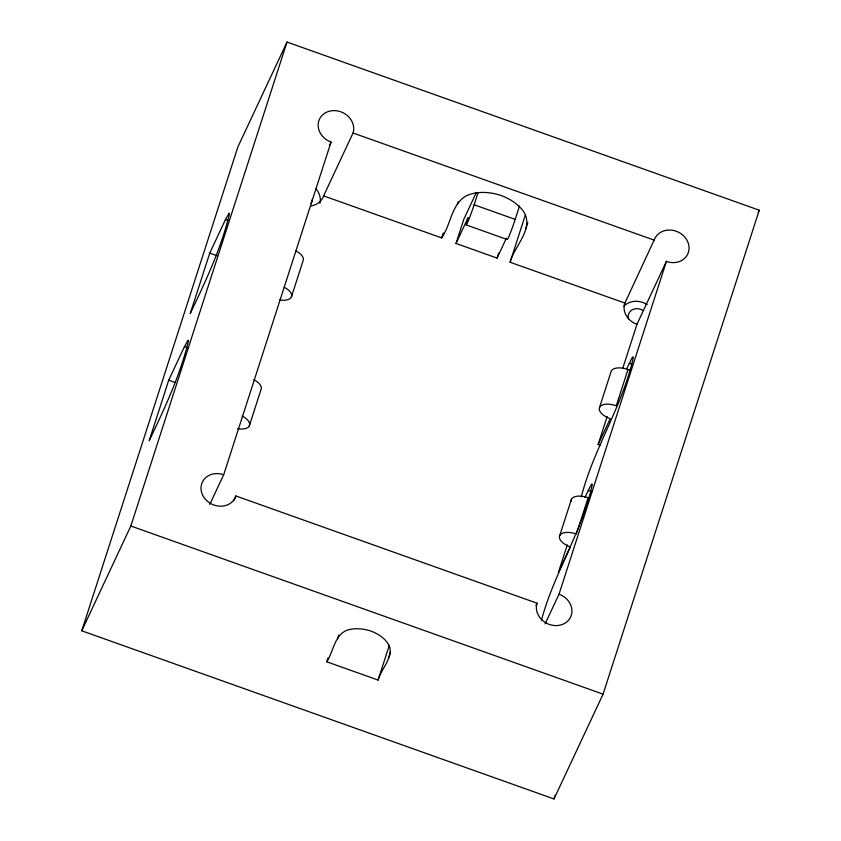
<?xml version="1.0" encoding="UTF-8"?>
<svg xmlns="http://www.w3.org/2000/svg" width="841" height="841" viewBox="0 0 841 841"><rect width="100%" height="100%" fill="white"/><g stroke="black" fill="none" stroke-linecap="round" stroke-linejoin="round"><path stroke-width="1.26" d="M622.697 368.495L636.994 324.195L666.44 261.33L668.574 262.098A18.187 15.863 25.1 0 0 688.558 251.848A18.187 15.863 25.1 0 0 677.005 231.527A18.187 15.863 25.1 0 0 655.002 238.234L624.895 303.075L510.098 262.245C514.303 245.835 535.643 227.638 522.724 210.345C517.226 203.417 509.572 198.728 501.394 195.596C490.292 191.927 477.856 190.865 466.86 195.511C451.354 203.68 450.955 224.736 441.651 237.898L323.596 195.879A18.187 15.863 25.1 0 1 310.813 205.929M81.756 630.792L237.929 146.839L287.012 42.05L759.244 210.208L603.071 694.161L553.988 798.95L81.756 630.792L130.839 526.003L287.012 42.05M168.736 380.174L149.214 440.663C164.573 408.39 180.195 375.591 188.531 340.679L188.048 340.216L184.452 346.639L168.736 380.174L174.854 382.35M209.735 253.13L190.213 313.63C205.572 281.357 221.194 248.558 229.53 213.646L229.046 213.172L225.441 219.606L209.735 253.13L217.073 255.748M209.787 504.411L223.685 474.755L331.049 142.034A18.187 15.863 25.1 0 1 318.823 120.82A18.187 15.863 25.1 0 1 340.815 111.79A18.187 15.863 25.1 0 1 353.041 133.004L654.351 240.2M249.325 425.84L261.036 389.551A14.549 7.075 17.9 0 0 253.814 379.712M291.375 297.052L303.086 260.752A14.549 7.075 17.9 0 0 295.864 250.912M441.651 237.898L443.249 232.957M457.367 204.342L458.166 201.872M506.408 238.15L497.073 258.082L456.011 243.459L463.812 219.259L476.448 192.295M456.011 243.459L468.09 217.672A14.549 0.778 -70.4 0 0 467.207 223.317A14.549 0.778 -70.4 0 0 474.135 204.773L478.035 192.673M326.76 661.793C333.803 650.997 334.792 632.337 349.982 629.415C357.047 628.038 364.29 628.879 371.081 631.118C379.018 634.177 386.923 639.36 389.919 647.707C391.938 659.586 381.005 669.184 378.093 680.075L326.76 661.793L327.958 658.093M337.556 638.74L338.755 635.039M497.073 258.082L498.671 253.12M466.219 224.925L507.281 239.548A14.549 0.778 -70.4 0 0 515.197 219.396L519.486 206.087M510.098 262.245L525.226 215.328M378.093 680.075L389.246 645.51M525.804 228.72L527.801 222.539M388.889 657.021L390.487 652.08M600.527 445.331L598.14 444.49L610.23 418.692A14.549 7.075 17.9 0 1 599.559 407.37L611.27 371.07A14.549 7.075 17.9 0 1 627.985 369.504L630.361 370.345M567.276 544.894L558.298 572.721L570.377 546.923A14.549 7.075 17.9 0 1 559.707 535.601L571.417 499.302M541.488 620.132C553.925 573.331 581.94 532.017 592.316 484.469L591.833 484.006L590.445 486.035L584.989 497.367M581.299 496.8C593.641 448.516 622.603 406.14 633.357 357.299L632.874 356.836L631.486 358.865L626.566 369.041M598.14 444.49L607.128 416.663M627.985 369.504L616.264 405.793A14.549 7.075 17.9 0 0 599.559 407.37M576.81 532.816L588.132 497.735A14.549 7.075 17.9 0 0 571.102 501.141M545.136 623.833L559.034 594.177L666.44 261.33M553.988 798.95L555.197 795.197M624.895 303.075L624.243 305.041A18.187 15.863 25.1 0 0 634.661 323.354L636.994 324.195M329.388 145.598L331.049 142.034M323.596 195.879L353.041 133.004M233.693 500.721L235.911 495.969L537.042 603.207A18.187 15.863 25.1 0 0 549.268 624.421A18.187 15.863 25.1 0 0 571.26 615.391A18.187 15.863 25.1 0 0 559.034 594.177M535.927 605.583L537.042 603.207M758.14 212.563L759.244 210.208M474.135 204.773L515.197 219.396M225.441 219.606L227.89 220.468M629.278 363.259L631.717 364.132M184.452 346.639L188.111 347.943M588.237 490.429L591.906 491.733M130.839 526.003L603.071 694.161M312.305 199.254A9.966 8.694 25.1 0 1 310.918 203.543M235.911 495.969A18.187 15.863 25.1 0 1 213.919 505.01A18.187 15.863 25.1 0 1 201.693 483.785A18.187 15.863 25.1 0 1 223.685 474.755M316.111 188.973A18.187 15.863 25.1 0 1 319.948 203.27M628.448 318.844A9.966 8.694 25.1 0 1 632.096 309.898A9.966 8.694 25.1 0 1 642.913 310.445M624.033 306.103A18.187 15.863 25.1 0 1 647.139 304.61M284.153 287.212A14.549 7.075 17.9 0 1 291.501 296.768A14.549 7.075 17.9 0 1 279.527 299.901M242.103 416.001A14.549 7.075 17.9 0 1 249.451 425.557A14.549 7.075 17.9 0 1 237.477 428.7M559.707 535.601A14.549 7.075 17.9 0 1 576.421 534.024"/></g></svg>
